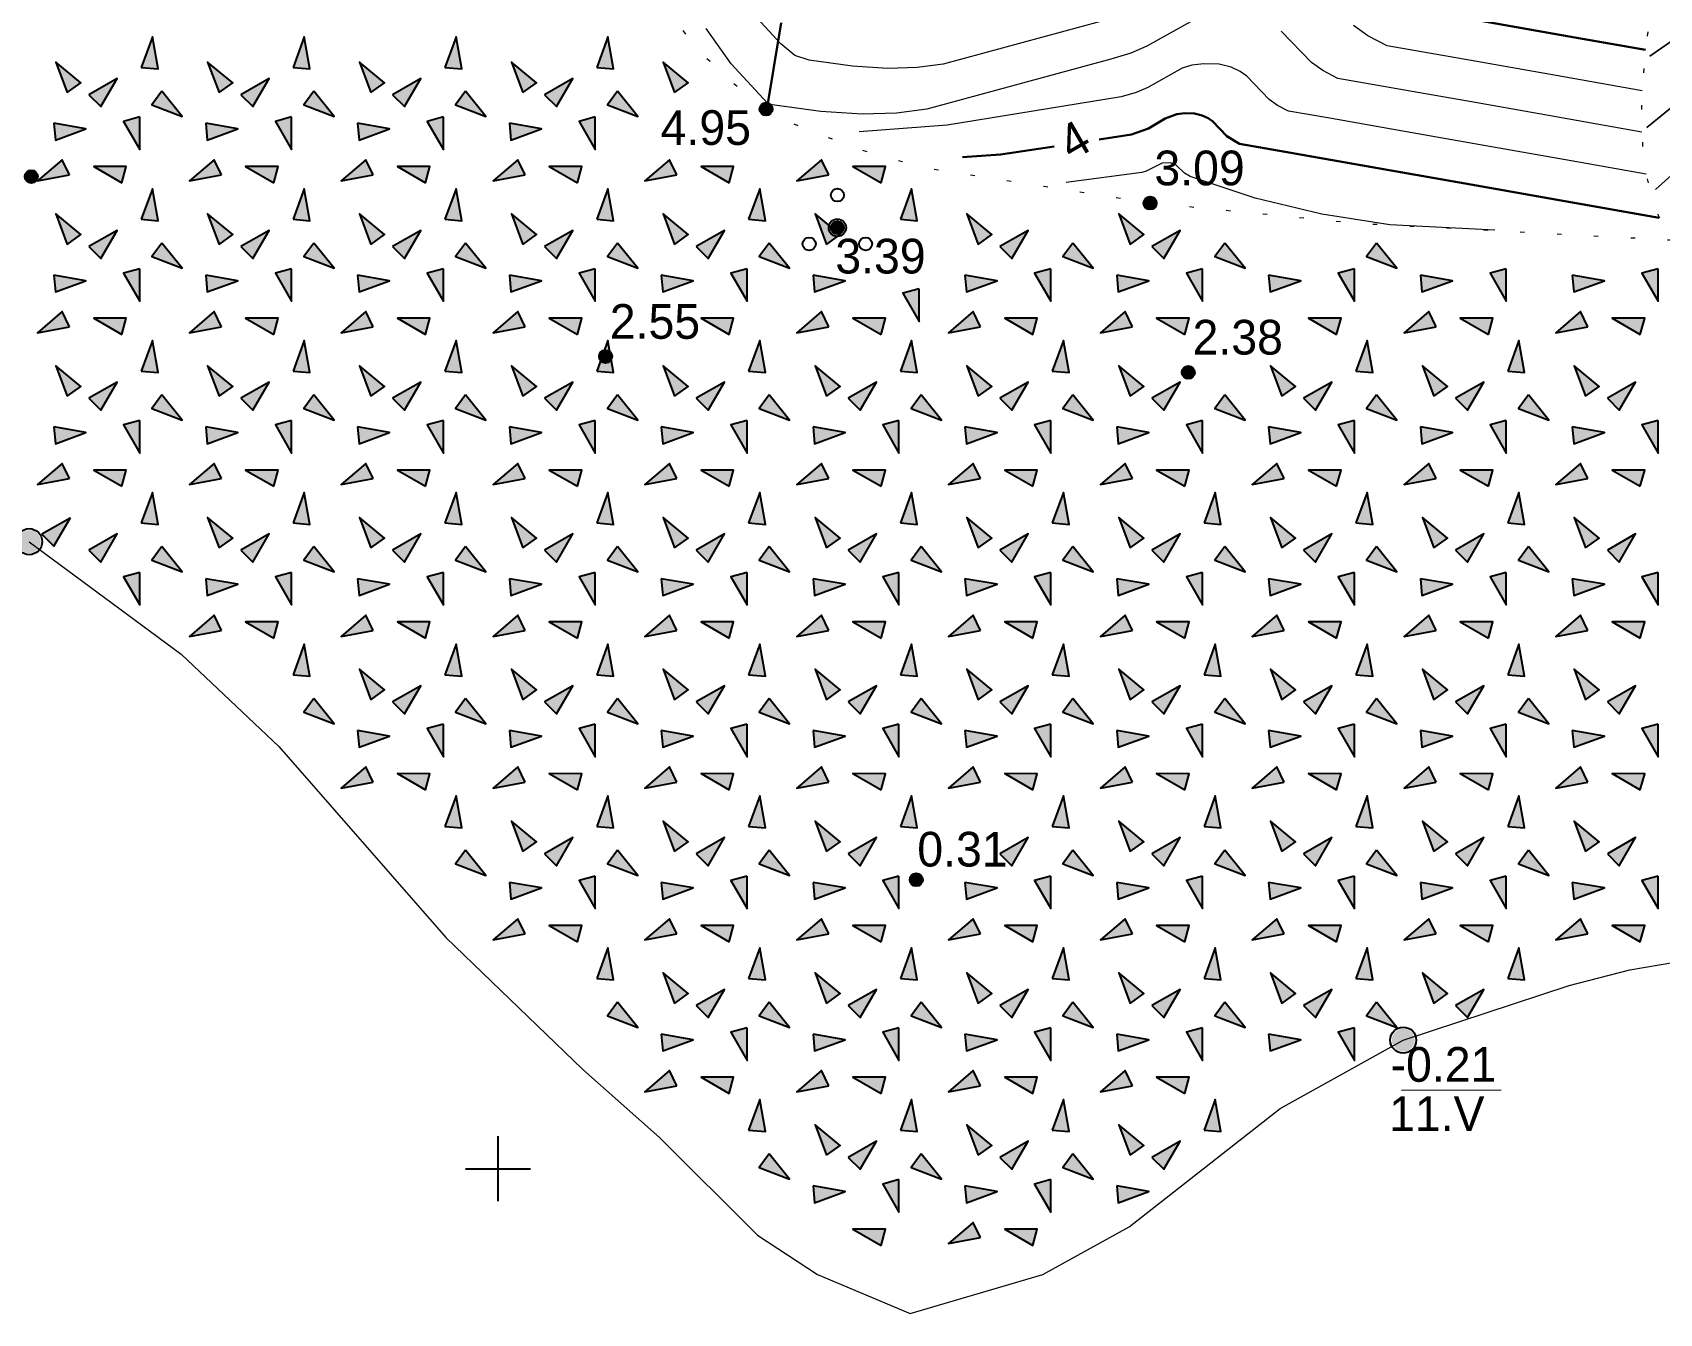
# Model space of a CAD drawing. Header units: feet. Extents: x 4395049 to 4395355, y 4911947 to 4912105.
# Drawn here: x 4395189.27 to 4395226.77, y 4911946.66 to 4911976.2 of the extents above; entities that cross this region are included whole.
import ezdxf
from ezdxf.enums import TextEntityAlignment as Align

# ---------------------------------------------------------------- set-up
doc = ezdxf.new("R2010")
doc.units = ezdxf.units.FT
doc.header["$MEASUREMENT"] = 0
doc.linetypes.add('g5_05x2', pattern=[3.5, 2.5, -1])
doc.linetypes.add('g5_366', pattern=[0.85, 0.1, -0.75])
doc.layers.get('0').update_dxf_attribs({"color": 10, "linetype": 'CONTINUOUS', "lineweight": 0})
for name, color, linetype in [('02_Сетка', 7, 'CONTINUOUS'), ('10_Границы покрытий и угодий', 7, 'CONTINUOUS'), ('11_Гидрография', 7, 'CONTINUOUS'), ('12_Рельеф', 7, 'CONTINUOUS'), ('13_Растительность', 7, 'CONTINUOUS'), ('19_Горизонтали', 7, 'CONTINUOUS'), ('61_Отметки высоты поверхности', 7, 'CONTINUOUS'), ('62_Отметки высот уреза воды и дна водоемов', 7, 'CONTINUOUS')]:
    doc.layers.add(name, color=color, linetype=linetype)
doc.styles.add('LIKE17', font='d431.shx')
doc.styles.add('LIKE36', font='pragmai.shx')

# ---------------------------------------------------------------- blocks, each defined once
blk = doc.blocks.new('g5_394')
at = {"color": 92}
for centre, radius in [((0, 0.75), 0.15), ((0, 0), 0.2), ((-0.65, -0.375), 0.15), ((0.65, -0.375), 0.15)]:
    blk.add_circle(centre, radius, dxfattribs=at)
blk = doc.blocks.new('g5_348a')
blk.add_hatch(color=0).paths.add_polyline_path([(0.75, 0), (0.649, 0.375), (0, 0)])
at = {"color": 0}
blk.add_lwpolyline([(0.75, 0), (0.649, 0.375), (0, 0)], close=True, dxfattribs=at)
blk = doc.blocks.new('g5_330')
blk.add_hatch(color=0).paths.add_polyline_path([(-0.15, 0, 1), (0.15, 0, 1)])
at = {"color": 0}
blk.add_circle((0, 0), 0.15, dxfattribs=at)
blk = doc.blocks.new('g5_213')
h = blk.add_hatch(color=255)
edge = h.paths.add_edge_path()
edge.add_arc((0, 0), 0.263, 0, 360)
at = {"color": 92}
blk.add_circle((0, 0), 0.3, dxfattribs=at)
blk = doc.blocks.new('g5_012')
at = {"color": 92}
for points in [[(0, -1.5), (0, 1.5)], [(-1.5, 0), (1.5, 0)]]:
    blk.add_lwpolyline(points, dxfattribs=at)

msp = doc.modelspace()

# ---------------------------------------------------------------- linework, layer by layer
at = {"layer": '10_Границы покрытий и угодий', "color": 7, "linetype": 'g5_05x2', "lineweight": 30, "elevation": 14.068, "flags": 128}
msp.add_lwpolyline([(4395203.622, 4912005.161), (4395203.177, 4912003.38), (4395202.964, 4912001.642), (4395202.985, 4911999.949), (4395203.238, 4911998.3), (4395203.426, 4911997.337), (4395203.527, 4911997.06), (4395203.723, 4911996.695), (4395203.976, 4911996.546), (4395204.369, 4911996.442), (4395204.887, 4911996.426), (4395205.362, 4911996.488), (4395205.879, 4911996.47), (4395206.271, 4911996.364), (4395206.522, 4911996.212), (4395206.639, 4911995.972), (4395206.698, 4911995.792), (4395206.781, 4911995.164), (4395206.782, 4911994.395), (4395206.469, 4911992.912), (4395206.383, 4911991.808), (4395206.287, 4911988.022), (4395206.323, 4911986.774), (4395206.885, 4911983.227), (4395206.956, 4911980.507), (4395206.873, 4911978.505), (4395206.176, 4911974.332)], dxfattribs=at)
at = {"layer": '11_Гидрография', "color": 92, "linetype": 'Continuous', "lineweight": 20, "flags": 128}
msp.add_lwpolyline([(4395189.192, 4911964.458), (4395192.695, 4911961.863), (4395194.945, 4911959.734), (4395198.798, 4911955.332), (4395201.952, 4911952.289), (4395203.721, 4911950.724), (4395205.982, 4911948.469), (4395207.362, 4911947.564), (4395209.499, 4911946.664), (4395212.559, 4911947.562), (4395214.55, 4911948.665), (4395218.027, 4911951.393), (4395220.864, 4911952.967), (4395224.691, 4911954.222), (4395226.088, 4911954.59), (4395230.052, 4911955.264), (4395232.38, 4911955.173), (4395234.024, 4911954.984), (4395237.08, 4911954.469), (4395239.401, 4911954.222), (4395246.777, 4911954.139), (4395256.802, 4911954.23), (4395260.973, 4911953.975)], dxfattribs=at)
at = {"layer": '11_Гидрография', "color": 7, "linetype": 'Continuous', "lineweight": 20, "flags": 128}
msp.add_lwpolyline([(4395220.822, 4911951.816), (4395223.12, 4911951.821)], dxfattribs=at)
at = {"layer": '12_Рельеф', "color": 7, "linetype": 'g5_366', "lineweight": 20, "flags": 128}
for points in [[(4395227.057, 4911971.407), (4395219.829, 4911971.791), (4395215.03, 4911972.264), (4395209.812, 4911973.075), (4395208.274, 4911973.514), (4395206.176, 4911974.332), (4395204.642, 4911975.751), (4395203.728, 4911976.942), (4395203.022, 4911978.058), (4395202.108, 4911979.249), (4395200.574, 4911980.668), (4395198.452, 4911981.344), (4395196.833, 4911981.51), (4395195.401, 4911981.543), (4395193.837, 4911981.819), (4395191.821, 4911982.712), (4395190.865, 4911984.399), (4395190.367, 4911985.687), (4395190.135, 4911986.885), (4395189.687, 4911990.248), (4395189.711, 4911990.599), (4395189.838, 4911991.067), (4395189.858, 4911991.311), (4395189.791, 4911991.647), (4395189.189, 4911991.952), (4395188.726, 4911992.107), (4395188.297, 4911992.146), (4395187.121, 4911992.002), (4395186.335, 4911991.297), (4395185.921, 4911990.637), (4395185.628, 4911989.998), (4395185.2, 4911989.358), (4395184.386, 4911988.697), (4395178.707, 4911989.393), (4395174.874, 4911990.805), (4395167.979, 4911994.807), (4395162.534, 4911996.91), (4395160.511, 4911997.214), (4395157.79, 4911997.343), (4395156.346, 4911997.491), (4395154.349, 4911997.912), (4395152.745, 4911998.779), (4395151.232, 4911999.81), (4395150.667, 4912000.161)], [(4395227.261, 4911980.392), (4395226.866, 4911978.453), (4395226.696, 4911977.533), (4395226.554, 4911976.648), (4395226.447, 4911975.805), (4395226.379, 4911975.007), (4395226.361, 4911974.629), (4395226.356, 4911974.263), (4395226.363, 4911973.911), (4395226.382, 4911973.572), (4395226.415, 4911973.248), (4395226.462, 4911972.939), (4395226.524, 4911972.644), (4395226.6, 4911972.365), (4395226.691, 4911972.102), (4395226.797, 4911971.854), (4395226.919, 4911971.622), (4395227.057, 4911971.407), (4395227.211, 4911971.209), (4395227.381, 4911971.026), (4395227.566, 4911970.859), (4395227.765, 4911970.707), (4395227.977, 4911970.568), (4395228.201, 4911970.443), (4395228.436, 4911970.33), (4395228.681, 4911970.229), (4395228.936, 4911970.138), (4395229.2, 4911970.059), (4395229.472, 4911969.989), (4395229.751, 4911969.928), (4395230.332, 4911969.832), (4395230.934, 4911969.766), (4395231.553, 4911969.726), (4395232.184, 4911969.709), (4395232.823, 4911969.712), (4395234.123, 4911969.762), (4395235.414, 4911969.854), (4395240.318, 4911970.307), (4395241.311, 4911970.376), (4395242.246, 4911970.424), (4395243.13, 4911970.451), (4395243.968, 4911970.459), (4395244.766, 4911970.447), (4395245.528, 4911970.416), (4395246.259, 4911970.366), (4395246.961, 4911970.299), (4395247.639, 4911970.215), (4395248.294, 4911970.115), (4395248.929, 4911970), (4395249.545, 4911969.87), (4395250.745, 4911969.577), (4395251.875, 4911969.261), (4395252.055, 4911969.204)]]:
    msp.add_lwpolyline(points, dxfattribs=at)
at = {"layer": '12_Рельеф', "color": 7, "linetype": 'Continuous', "lineweight": 20, "ltscale": 0.5, "flags": 128}
for points in [[(4395229.115, 4911977.442), (4395226.549, 4911975.65), (4395229.115, 4911977.442)], [(4395229.708, 4911976.637), (4395226.479, 4911974.006), (4395229.708, 4911976.637)], [(4395230.356, 4911975.876), (4395226.681, 4911972.578), (4395230.356, 4911975.876)]]:
    msp.add_lwpolyline(points, dxfattribs=at)
at = {"layer": '19_Горизонтали', "color": 32, "linetype": 'Continuous', "lineweight": 30, "flags": 128}
for points, elevation in [([(4395226.446, 4911975.797), (4395224.82, 4911976.083), (4395223.214, 4911976.367), (4395221.625, 4911976.647), (4395221.094, 4911976.92), (4395220.695, 4911977.205), (4395219.641, 4911978.312), (4395219.317, 4911978.54), (4395218.889, 4911978.733), (4395218.32, 4911978.884), (4395217.592, 4911978.902), (4395217.016, 4911978.835), (4395216.549, 4911978.698), (4395216.149, 4911978.507), (4395214.919, 4911977.778), (4395214.356, 4911977.537), (4395213.646, 4911977.324), (4395212.962, 4911977.138)], 6), ([(4395226.767, 4911971.924), (4395224.587, 4911972.308), (4395222.423, 4911972.69), (4395220.276, 4911973.068), (4395218.145, 4911973.444), (4395217.086, 4911973.631), (4395216.796, 4911973.805), (4395216.468, 4911974.15), (4395216.367, 4911974.221), (4395216.233, 4911974.281), (4395216.056, 4911974.328), (4395215.829, 4911974.334), (4395215.649, 4911974.313), (4395215.379, 4911974.211), (4395214.995, 4911973.983), (4395214.599, 4911973.842), (4395213.855, 4911973.728)], 4), ([(4395212.814, 4911973.57), (4395211.582, 4911973.382), (4395210.707, 4911973.323)], 4)]:
    msp.add_lwpolyline(points, dxfattribs=dict(at, elevation=elevation))
at = {"layer": '19_Горизонтали', "color": 32, "linetype": 'Continuous', "lineweight": 20, "flags": 128}
for points, elevation in [([(4395213.884, 4911976.453), (4395210.256, 4911975.47), (4395209.66, 4911975.389), (4395208.983, 4911975.37), (4395208.17, 4911975.423), (4395207.167, 4911975.557), (4395206.838, 4911975.669), (4395206.516, 4911975.936), (4395205.782, 4911976.733)], 5.5), ([(4395216.027, 4911976.484), (4395214.957, 4911975.881), (4395214.588, 4911975.723), (4395214.123, 4911975.583), (4395209.879, 4911974.433), (4395209.182, 4911974.338), (4395208.39, 4911974.316), (4395207.439, 4911974.378), (4395206.266, 4911974.535), (4395206.207, 4911974.569), (4395205.372, 4911975.475), (4395204.793, 4911976.291)], 5), ([(4395226.372, 4911974.856), (4395224.389, 4911975.205), (4395222.428, 4911975.551), (4395220.491, 4911975.893), (4395220.051, 4911976.119), (4395219.721, 4911976.355)], 5.5), ([(4395226.363, 4911973.903), (4395224, 4911974.32), (4395222.44, 4911974.595), (4395220.892, 4911974.868), (4395219.356, 4911975.139), (4395219.007, 4911975.318), (4395218.746, 4911975.505), (4395218.054, 4911976.231)], 5), ([(4395226.464, 4911972.931), (4395224.608, 4911973.258), (4395222.765, 4911973.583), (4395220.937, 4911973.906), (4395219.123, 4911974.226), (4395218.221, 4911974.385), (4395217.964, 4911974.517), (4395217.771, 4911974.655), (4395217.261, 4911975.19), (4395217.104, 4911975.301), (4395216.897, 4911975.394), (4395216.622, 4911975.467), (4395216.27, 4911975.476), (4395215.991, 4911975.443), (4395215.765, 4911975.377), (4395214.976, 4911974.932), (4395214.704, 4911974.815), (4395214.361, 4911974.712), (4395210.354, 4911974.063), (4395208.322, 4911973.907)], 4.5), ([(4395222.975, 4911971.638), (4395220.556, 4911971.766), (4395218.986, 4911972.01), (4395217.452, 4911972.38), (4395215.952, 4911972.877), (4395215.822, 4911972.955), (4395215.629, 4911973.141), (4395215.49, 4911973.189), (4395215.308, 4911973.182), (4395214.936, 4911973.001), (4395214.837, 4911972.971), (4395213.093, 4911972.739)], 3.5)]:
    msp.add_lwpolyline(points, dxfattribs=dict(at, elevation=elevation))

# ---------------------------------------------------------------- block references
at = {"layer": '02_Сетка', "linetype": 'Continuous', "lineweight": 20, "xscale": 0.5, "yscale": 0.5, "zscale": 0.5}
msp.add_blockref('g5_012', (4395200, 4911950), dxfattribs=at)
at = {"layer": '12_Рельеф', "color": 7, "linetype": 'Continuous', "lineweight": 20}
for p, rotation in [((4395192.03, 4911976.095), 249.9999999999999), ((4395195.53, 4911976.095), 249.9999999999999), ((4395199.03, 4911976.095), 249.9999999999999), ((4395202.53, 4911976.095), 249.9999999999999), ((4395189.805, 4911975.515), 290.56), ((4395193.305, 4911975.515), 290.56), ((4395196.805, 4911975.515), 290.56), ((4395200.305, 4911975.515), 290.56), ((4395203.805, 4911975.515), 290.56), ((4395191.22, 4911975.135), 209.7399999999999), ((4395192.72, 4911974.26), 128.91), ((4395194.72, 4911975.135), 209.7399999999999), ((4395196.22, 4911974.26), 128.91), ((4395198.22, 4911975.135), 209.7399999999999), ((4395199.72, 4911974.26), 128.91), ((4395201.72, 4911975.135), 209.7399999999999), ((4395203.22, 4911974.26), 128.91), ((4395190.5, 4911973.975), 170.11), ((4395191.74, 4911973.5), 90), ((4395194, 4911973.975), 170.11), ((4395195.24, 4911973.5), 90), ((4395197.5, 4911973.975), 170.11), ((4395198.74, 4911973.5), 90), ((4395201, 4911973.975), 170.11), ((4395202.24, 4911973.5), 90), ((4395190.68, 4911973.11), 329.91), ((4395194.18, 4911973.11), 329.91), ((4395197.68, 4911973.11), 329.91), ((4395201.18, 4911973.11), 329.91), ((4395204.68, 4911973.11), 329.91), ((4395208.18, 4911973.11), 329.91), ((4395189.385, 4911972.775), 10.62), ((4395192.885, 4911972.775), 10.62), ((4395196.385, 4911972.775), 10.62), ((4395199.885, 4911972.775), 10.62), ((4395203.385, 4911972.775), 10.62), ((4395206.885, 4911972.775), 10.62), ((4395192.03, 4911972.595), 249.9999999999999), ((4395195.53, 4911972.595), 249.9999999999999), ((4395199.03, 4911972.595), 249.9999999999999), ((4395202.53, 4911972.595), 249.9999999999999), ((4395206.03, 4911972.595), 249.9999999999999), ((4395209.53, 4911972.595), 249.9999999999999), ((4395189.805, 4911972.015), 290.56), ((4395193.305, 4911972.015), 290.56), ((4395196.805, 4911972.015), 290.56), ((4395200.305, 4911972.015), 290.56), ((4395203.805, 4911972.015), 290.56), ((4395207.305, 4911972.015), 290.56), ((4395210.805, 4911972.015), 290.56), ((4395214.305, 4911972.015), 290.56), ((4395191.22, 4911971.635), 209.7399999999999), ((4395194.72, 4911971.635), 209.7399999999999), ((4395198.22, 4911971.635), 209.7399999999999), ((4395201.72, 4911971.635), 209.7399999999999), ((4395205.22, 4911971.635), 209.7399999999999), ((4395212.22, 4911971.635), 209.7399999999999), ((4395215.72, 4911971.635), 209.7399999999999), ((4395192.72, 4911970.76), 128.91), ((4395196.22, 4911970.76), 128.91), ((4395199.72, 4911970.76), 128.91), ((4395203.22, 4911970.76), 128.91), ((4395206.72, 4911970.76), 128.91), ((4395213.72, 4911970.76), 128.91), ((4395217.22, 4911970.76), 128.91), ((4395220.72, 4911970.76), 128.91), ((4395191.74, 4911970), 90), ((4395195.24, 4911970), 90), ((4395198.74, 4911970), 90), ((4395202.24, 4911970), 90), ((4395205.74, 4911970), 90), ((4395212.74, 4911970), 90), ((4395216.24, 4911970), 90), ((4395219.74, 4911970), 90), ((4395223.24, 4911970), 90), ((4395226.74, 4911970), 90), ((4395190.5, 4911970.475), 170.11), ((4395194, 4911970.475), 170.11), ((4395197.5, 4911970.475), 170.11), ((4395201, 4911970.475), 170.11), ((4395204.5, 4911970.475), 170.11), ((4395208, 4911970.475), 170.11), ((4395211.5, 4911970.475), 170.11), ((4395215, 4911970.475), 170.11), ((4395218.5, 4911970.475), 170.11), ((4395222, 4911970.475), 170.11), ((4395225.5, 4911970.475), 170.11), ((4395190.68, 4911969.61), 329.91), ((4395194.18, 4911969.61), 329.91), ((4395197.68, 4911969.61), 329.91), ((4395201.18, 4911969.61), 329.91), ((4395204.68, 4911969.61), 329.91), ((4395208.18, 4911969.61), 329.91), ((4395209.706, 4911969.535), 90), ((4395211.68, 4911969.61), 329.91), ((4395215.18, 4911969.61), 329.91), ((4395218.68, 4911969.61), 329.91), ((4395222.18, 4911969.61), 329.91), ((4395225.68, 4911969.61), 329.91), ((4395189.385, 4911969.275), 10.62), ((4395192.885, 4911969.275), 10.62), ((4395196.385, 4911969.275), 10.62), ((4395199.885, 4911969.275), 10.62), ((4395206.885, 4911969.275), 10.62), ((4395210.385, 4911969.275), 10.62), ((4395213.885, 4911969.275), 10.62), ((4395220.885, 4911969.275), 10.62), ((4395224.385, 4911969.275), 10.62), ((4395192.03, 4911969.095), 249.9999999999999), ((4395195.53, 4911969.095), 249.9999999999999), ((4395199.03, 4911969.095), 249.9999999999999), ((4395202.53, 4911969.095), 249.9999999999999), ((4395206.03, 4911969.095), 249.9999999999999), ((4395209.53, 4911969.095), 249.9999999999999), ((4395213.03, 4911969.095), 249.9999999999999), ((4395220.03, 4911969.095), 249.9999999999999), ((4395223.53, 4911969.095), 249.9999999999999), ((4395189.805, 4911968.515), 290.56), ((4395193.305, 4911968.515), 290.56), ((4395196.805, 4911968.515), 290.56), ((4395200.305, 4911968.515), 290.56), ((4395203.805, 4911968.515), 290.56), ((4395207.305, 4911968.515), 290.56), ((4395210.805, 4911968.515), 290.56), ((4395214.305, 4911968.515), 290.56), ((4395217.805, 4911968.515), 290.56), ((4395221.305, 4911968.515), 290.56), ((4395224.805, 4911968.515), 290.56), ((4395191.22, 4911968.135), 209.7399999999999), ((4395194.72, 4911968.135), 209.7399999999999), ((4395198.22, 4911968.135), 209.7399999999999), ((4395201.72, 4911968.135), 209.7399999999999), ((4395205.22, 4911968.135), 209.7399999999999), ((4395208.72, 4911968.135), 209.7399999999999), ((4395212.22, 4911968.135), 209.7399999999999), ((4395215.72, 4911968.135), 209.7399999999999), ((4395219.22, 4911968.135), 209.7399999999999), ((4395222.72, 4911968.135), 209.7399999999999), ((4395226.22, 4911968.135), 209.7399999999999), ((4395192.72, 4911967.26), 128.91), ((4395196.22, 4911967.26), 128.91), ((4395199.72, 4911967.26), 128.91), ((4395203.22, 4911967.26), 128.91), ((4395206.72, 4911967.26), 128.91), ((4395210.22, 4911967.26), 128.91), ((4395213.72, 4911967.26), 128.91), ((4395217.22, 4911967.26), 128.91), ((4395220.72, 4911967.26), 128.91), ((4395224.22, 4911967.26), 128.91), ((4395190.5, 4911966.975), 170.11), ((4395191.74, 4911966.5), 90), ((4395194, 4911966.975), 170.11), ((4395195.24, 4911966.5), 90), ((4395197.5, 4911966.975), 170.11), ((4395198.74, 4911966.5), 90), ((4395201, 4911966.975), 170.11), ((4395202.24, 4911966.5), 90), ((4395204.5, 4911966.975), 170.11), ((4395205.74, 4911966.5), 90), ((4395208, 4911966.975), 170.11), ((4395209.24, 4911966.5), 90), ((4395211.5, 4911966.975), 170.11), ((4395212.74, 4911966.5), 90), ((4395215, 4911966.975), 170.11), ((4395216.24, 4911966.5), 90), ((4395218.5, 4911966.975), 170.11), ((4395219.74, 4911966.5), 90), ((4395222, 4911966.975), 170.11), ((4395223.24, 4911966.5), 90), ((4395225.5, 4911966.975), 170.11), ((4395226.74, 4911966.5), 90), ((4395189.385, 4911965.775), 10.62), ((4395190.68, 4911966.11), 329.91), ((4395192.885, 4911965.775), 10.62), ((4395194.18, 4911966.11), 329.91), ((4395196.385, 4911965.775), 10.62), ((4395197.68, 4911966.11), 329.91), ((4395199.885, 4911965.775), 10.62), ((4395201.18, 4911966.11), 329.91), ((4395203.385, 4911965.775), 10.62), ((4395204.68, 4911966.11), 329.91), ((4395206.885, 4911965.775), 10.62), ((4395208.18, 4911966.11), 329.91), ((4395210.385, 4911965.775), 10.62), ((4395211.68, 4911966.11), 329.91), ((4395213.885, 4911965.775), 10.62), ((4395215.18, 4911966.11), 329.91), ((4395217.385, 4911965.775), 10.62), ((4395218.68, 4911966.11), 329.91), ((4395220.885, 4911965.775), 10.62), ((4395222.18, 4911966.11), 329.91), ((4395224.385, 4911965.775), 10.62), ((4395225.68, 4911966.11), 329.91), ((4395192.03, 4911965.595), 249.9999999999999), ((4395195.53, 4911965.595), 249.9999999999999), ((4395199.03, 4911965.595), 249.9999999999999), ((4395202.53, 4911965.595), 249.9999999999999), ((4395206.03, 4911965.595), 249.9999999999999), ((4395209.53, 4911965.595), 249.9999999999999), ((4395213.03, 4911965.595), 249.9999999999999), ((4395216.53, 4911965.595), 249.9999999999999), ((4395220.03, 4911965.595), 249.9999999999999), ((4395223.53, 4911965.595), 249.9999999999999), ((4395193.305, 4911965.015), 290.56), ((4395196.805, 4911965.015), 290.56), ((4395200.305, 4911965.015), 290.56), ((4395203.805, 4911965.015), 290.56), ((4395207.305, 4911965.015), 290.56), ((4395210.805, 4911965.015), 290.56), ((4395214.305, 4911965.015), 290.56), ((4395217.805, 4911965.015), 290.56), ((4395221.305, 4911965.015), 290.56), ((4395224.805, 4911965.015), 290.56), ((4395190.134, 4911965.003), 209.7399999999999), ((4395191.22, 4911964.635), 209.7399999999999), ((4395192.72, 4911963.76), 128.91), ((4395194.72, 4911964.635), 209.7399999999999), ((4395196.22, 4911963.76), 128.91), ((4395198.22, 4911964.635), 209.7399999999999), ((4395199.72, 4911963.76), 128.91), ((4395201.72, 4911964.635), 209.7399999999999), ((4395203.22, 4911963.76), 128.91), ((4395205.22, 4911964.635), 209.7399999999999), ((4395206.72, 4911963.76), 128.91), ((4395208.72, 4911964.635), 209.7399999999999), ((4395210.22, 4911963.76), 128.91), ((4395212.22, 4911964.635), 209.7399999999999), ((4395213.72, 4911963.76), 128.91), ((4395215.72, 4911964.635), 209.7399999999999), ((4395217.22, 4911963.76), 128.91), ((4395219.22, 4911964.635), 209.7399999999999), ((4395220.72, 4911963.76), 128.91), ((4395222.72, 4911964.635), 209.7399999999999), ((4395224.22, 4911963.76), 128.91), ((4395226.22, 4911964.635), 209.7399999999999), ((4395191.74, 4911963), 90), ((4395194, 4911963.475), 170.11), ((4395195.24, 4911963), 90), ((4395197.5, 4911963.475), 170.11), ((4395198.74, 4911963), 90), ((4395201, 4911963.475), 170.11), ((4395202.24, 4911963), 90), ((4395204.5, 4911963.475), 170.11), ((4395205.74, 4911963), 90), ((4395208, 4911963.475), 170.11), ((4395209.24, 4911963), 90), ((4395211.5, 4911963.475), 170.11), ((4395212.74, 4911963), 90), ((4395215, 4911963.475), 170.11), ((4395216.24, 4911963), 90), ((4395218.5, 4911963.475), 170.11), ((4395219.74, 4911963), 90), ((4395222, 4911963.475), 170.11), ((4395223.24, 4911963), 90), ((4395225.5, 4911963.475), 170.11), ((4395226.74, 4911963), 90), ((4395194.18, 4911962.61), 329.91), ((4395197.68, 4911962.61), 329.91), ((4395201.18, 4911962.61), 329.91), ((4395204.68, 4911962.61), 329.91), ((4395208.18, 4911962.61), 329.91), ((4395211.68, 4911962.61), 329.91), ((4395215.18, 4911962.61), 329.91), ((4395218.68, 4911962.61), 329.91), ((4395222.18, 4911962.61), 329.91), ((4395225.68, 4911962.61), 329.91), ((4395192.885, 4911962.275), 10.62), ((4395196.385, 4911962.275), 10.62), ((4395199.885, 4911962.275), 10.62), ((4395203.385, 4911962.275), 10.62), ((4395206.885, 4911962.275), 10.62), ((4395210.385, 4911962.275), 10.62), ((4395213.885, 4911962.275), 10.62), ((4395217.385, 4911962.275), 10.62), ((4395220.885, 4911962.275), 10.62), ((4395224.385, 4911962.275), 10.62), ((4395195.53, 4911962.095), 249.9999999999999), ((4395199.03, 4911962.095), 249.9999999999999), ((4395202.53, 4911962.095), 249.9999999999999), ((4395206.03, 4911962.095), 249.9999999999999), ((4395209.53, 4911962.095), 249.9999999999999), ((4395213.03, 4911962.095), 249.9999999999999), ((4395216.53, 4911962.095), 249.9999999999999), ((4395220.03, 4911962.095), 249.9999999999999), ((4395223.53, 4911962.095), 249.9999999999999), ((4395196.805, 4911961.515), 290.56), ((4395200.305, 4911961.515), 290.56), ((4395203.805, 4911961.515), 290.56), ((4395207.305, 4911961.515), 290.56), ((4395210.805, 4911961.515), 290.56), ((4395214.305, 4911961.515), 290.56), ((4395217.805, 4911961.515), 290.56), ((4395221.305, 4911961.515), 290.56), ((4395224.805, 4911961.515), 290.56), ((4395198.22, 4911961.135), 209.7399999999999), ((4395201.72, 4911961.135), 209.7399999999999), ((4395205.22, 4911961.135), 209.7399999999999), ((4395208.72, 4911961.135), 209.7399999999999), ((4395212.22, 4911961.135), 209.7399999999999), ((4395215.72, 4911961.135), 209.7399999999999), ((4395219.22, 4911961.135), 209.7399999999999), ((4395222.72, 4911961.135), 209.7399999999999), ((4395226.22, 4911961.135), 209.7399999999999), ((4395196.22, 4911960.26), 128.91), ((4395199.72, 4911960.26), 128.91), ((4395203.22, 4911960.26), 128.91), ((4395206.72, 4911960.26), 128.91), ((4395210.22, 4911960.26), 128.91), ((4395213.72, 4911960.26), 128.91), ((4395217.22, 4911960.26), 128.91), ((4395220.72, 4911960.26), 128.91), ((4395224.22, 4911960.26), 128.91), ((4395198.74, 4911959.5), 90), ((4395202.24, 4911959.5), 90), ((4395205.74, 4911959.5), 90), ((4395209.24, 4911959.5), 90), ((4395212.74, 4911959.5), 90), ((4395216.24, 4911959.5), 90), ((4395219.74, 4911959.5), 90), ((4395223.24, 4911959.5), 90), ((4395226.74, 4911959.5), 90), ((4395197.5, 4911959.975), 170.11), ((4395201, 4911959.975), 170.11), ((4395204.5, 4911959.975), 170.11), ((4395208, 4911959.975), 170.11), ((4395211.5, 4911959.975), 170.11), ((4395215, 4911959.975), 170.11), ((4395218.5, 4911959.975), 170.11), ((4395222, 4911959.975), 170.11), ((4395225.5, 4911959.975), 170.11), ((4395197.68, 4911959.11), 329.91), ((4395201.18, 4911959.11), 329.91), ((4395204.68, 4911959.11), 329.91), ((4395208.18, 4911959.11), 329.91), ((4395211.68, 4911959.11), 329.91), ((4395215.18, 4911959.11), 329.91), ((4395218.68, 4911959.11), 329.91), ((4395222.18, 4911959.11), 329.91), ((4395225.68, 4911959.11), 329.91), ((4395196.385, 4911958.775), 10.62), ((4395199.885, 4911958.775), 10.62), ((4395203.385, 4911958.775), 10.62), ((4395206.885, 4911958.775), 10.62), ((4395210.385, 4911958.775), 10.62), ((4395213.885, 4911958.775), 10.62), ((4395217.385, 4911958.775), 10.62), ((4395220.885, 4911958.775), 10.62), ((4395224.385, 4911958.775), 10.62), ((4395199.03, 4911958.595), 249.9999999999999), ((4395202.53, 4911958.595), 249.9999999999999), ((4395206.03, 4911958.595), 249.9999999999999), ((4395209.53, 4911958.595), 249.9999999999999), ((4395213.03, 4911958.595), 249.9999999999999), ((4395216.53, 4911958.595), 249.9999999999999), ((4395220.03, 4911958.595), 249.9999999999999), ((4395223.53, 4911958.595), 249.9999999999999), ((4395200.305, 4911958.015), 290.56), ((4395203.805, 4911958.015), 290.56), ((4395207.305, 4911958.015), 290.56), ((4395214.305, 4911958.015), 290.56), ((4395217.805, 4911958.015), 290.56), ((4395221.305, 4911958.015), 290.56), ((4395224.805, 4911958.015), 290.56), ((4395201.72, 4911957.635), 209.7399999999999), ((4395205.22, 4911957.635), 209.7399999999999), ((4395208.72, 4911957.635), 209.7399999999999), ((4395212.22, 4911957.635), 209.7399999999999), ((4395215.72, 4911957.635), 209.7399999999999), ((4395219.22, 4911957.635), 209.7399999999999), ((4395222.72, 4911957.635), 209.7399999999999), ((4395226.22, 4911957.635), 209.7399999999999), ((4395199.72, 4911956.76), 128.91), ((4395203.22, 4911956.76), 128.91), ((4395206.72, 4911956.76), 128.91), ((4395213.72, 4911956.76), 128.91), ((4395217.22, 4911956.76), 128.91), ((4395220.72, 4911956.76), 128.91), ((4395224.22, 4911956.76), 128.91), ((4395201, 4911956.475), 170.11), ((4395202.24, 4911956), 90), ((4395204.5, 4911956.475), 170.11), ((4395205.74, 4911956), 90), ((4395208, 4911956.475), 170.11), ((4395209.24, 4911956), 90), ((4395211.5, 4911956.475), 170.11), ((4395212.74, 4911956), 90), ((4395215, 4911956.475), 170.11), ((4395216.24, 4911956), 90), ((4395218.5, 4911956.475), 170.11), ((4395219.74, 4911956), 90), ((4395222, 4911956.475), 170.11), ((4395223.24, 4911956), 90), ((4395225.5, 4911956.475), 170.11), ((4395226.74, 4911956), 90), ((4395199.885, 4911955.275), 10.62), ((4395201.18, 4911955.61), 329.91), ((4395203.385, 4911955.275), 10.62), ((4395204.68, 4911955.61), 329.91), ((4395206.885, 4911955.275), 10.62), ((4395208.18, 4911955.61), 329.91), ((4395210.385, 4911955.275), 10.62), ((4395211.68, 4911955.61), 329.91), ((4395213.885, 4911955.275), 10.62), ((4395215.18, 4911955.61), 329.91), ((4395217.385, 4911955.275), 10.62), ((4395218.68, 4911955.61), 329.91), ((4395220.885, 4911955.275), 10.62), ((4395222.18, 4911955.61), 329.91), ((4395224.385, 4911955.275), 10.62), ((4395225.68, 4911955.61), 329.91), ((4395202.53, 4911955.095), 249.9999999999999), ((4395206.03, 4911955.095), 249.9999999999999), ((4395209.53, 4911955.095), 249.9999999999999), ((4395213.03, 4911955.095), 249.9999999999999), ((4395216.53, 4911955.095), 249.9999999999999), ((4395220.03, 4911955.095), 249.9999999999999), ((4395223.53, 4911955.095), 249.9999999999999), ((4395203.805, 4911954.515), 290.56), ((4395207.305, 4911954.515), 290.56), ((4395210.805, 4911954.515), 290.56), ((4395214.305, 4911954.515), 290.56), ((4395217.805, 4911954.515), 290.56), ((4395221.305, 4911954.515), 290.56), ((4395203.22, 4911953.26), 128.91), ((4395205.22, 4911954.135), 209.7399999999999), ((4395206.72, 4911953.26), 128.91), ((4395208.72, 4911954.135), 209.7399999999999), ((4395210.22, 4911953.26), 128.91), ((4395212.22, 4911954.135), 209.7399999999999), ((4395213.72, 4911953.26), 128.91), ((4395215.72, 4911954.135), 209.7399999999999), ((4395217.22, 4911953.26), 128.91), ((4395219.22, 4911954.135), 209.7399999999999), ((4395220.72, 4911953.26), 128.91), ((4395222.72, 4911954.135), 209.7399999999999), ((4395204.5, 4911952.975), 170.11), ((4395205.74, 4911952.5), 90), ((4395208, 4911952.975), 170.11), ((4395209.24, 4911952.5), 90), ((4395211.5, 4911952.975), 170.11), ((4395212.74, 4911952.5), 90), ((4395215, 4911952.975), 170.11), ((4395216.24, 4911952.5), 90), ((4395218.5, 4911952.975), 170.11), ((4395219.74, 4911952.5), 90), ((4395204.68, 4911952.11), 329.91), ((4395208.18, 4911952.11), 329.91), ((4395211.68, 4911952.11), 329.91), ((4395215.18, 4911952.11), 329.91), ((4395203.385, 4911951.775), 10.62), ((4395206.885, 4911951.775), 10.62), ((4395210.385, 4911951.775), 10.62), ((4395213.885, 4911951.775), 10.62), ((4395206.03, 4911951.595), 249.9999999999999), ((4395209.53, 4911951.595), 249.9999999999999), ((4395213.03, 4911951.595), 249.9999999999999), ((4395216.53, 4911951.595), 249.9999999999999), ((4395207.305, 4911951.015), 290.56), ((4395210.805, 4911951.015), 290.56), ((4395214.305, 4911951.015), 290.56), ((4395208.72, 4911950.635), 209.7399999999999), ((4395212.22, 4911950.635), 209.7399999999999), ((4395215.72, 4911950.635), 209.7399999999999), ((4395206.72, 4911949.76), 128.91), ((4395210.22, 4911949.76), 128.91), ((4395213.72, 4911949.76), 128.91), ((4395209.24, 4911949), 90), ((4395212.74, 4911949), 90), ((4395208, 4911949.475), 170.11), ((4395211.5, 4911949.475), 170.11), ((4395215, 4911949.475), 170.11), ((4395208.18, 4911948.61), 329.91), ((4395211.68, 4911948.61), 329.91), ((4395210.385, 4911948.275), 10.62)]:
    msp.add_blockref('g5_348a', p, dxfattribs=dict(at, rotation=rotation))
at = {"layer": '13_Растительность', "color": 92, "linetype": 'Continuous', "lineweight": 20}
msp.add_blockref('g5_394', (4395207.82, 4911971.697, 3.389), dxfattribs=at)
at = {"layer": '61_Отметки высоты поверхности', "color": 7, "linetype": 'Continuous', "lineweight": 20}
for p in [(4395206.176, 4911974.432, 4.95), (4395189.239, 4911972.874, 0.875), (4395215.03, 4911972.264, 3.094), (4395207.82, 4911971.697, 3.389), (4395202.476, 4911968.725, 2.551), (4395215.91, 4911968.362, 2.377), (4395209.637, 4911956.664, 0.309)]:
    msp.add_blockref('g5_330', p, dxfattribs=at)
at = {"layer": '62_Отметки высот уреза воды и дна водоемов', "color": 92, "linetype": 'Continuous', "lineweight": 20}
for p in [(4395189.192, 4911964.458, -0.231), (4395220.864, 4911952.967, -0.208)]:
    msp.add_blockref('g5_213', p, dxfattribs=at)

# ---------------------------------------------------------------- texts
at = {"layer": '11_Гидрография', "color": 7, "linetype": 'Continuous', "lineweight": 5, "style": 'LIKE36'}
for s, p in [('-0.21', (4395220.573, 4911952.006)), ('11.V', (4395220.537, 4911950.871))]:
    msp.add_text(s, height=0.8, dxfattribs=at).set_placement(p)
at = {"layer": '19_Горизонтали', "color": 32, "linetype": 'Continuous', "lineweight": 5, "style": 'LIKE36'}
msp.add_text('4', height=0.8, rotation=30, dxfattribs=at).set_placement((4395213.222, 4911973.224, 4))
at = {"layer": '61_Отметки высоты поверхности', "color": 7, "lineweight": 5, "style": 'LIKE17'}
for s, p in [('4.95', (4395203.747, 4911974.005, 4.95)), ('3.09', (4395215.128, 4911973.074, 3.094)), ('3.39', (4395207.773, 4911971.041, 3.389)), ('2.55', (4395202.574, 4911969.535, 2.551)), ('2.38', (4395216.008, 4911969.172, 2.377)), ('0.31', (4395209.663, 4911957.368, 0.309))]:
    msp.add_text(s, height=0.8, dxfattribs=at).set_placement(p, align=Align.MIDDLE_LEFT)

doc.saveas('drawing.dxf')
